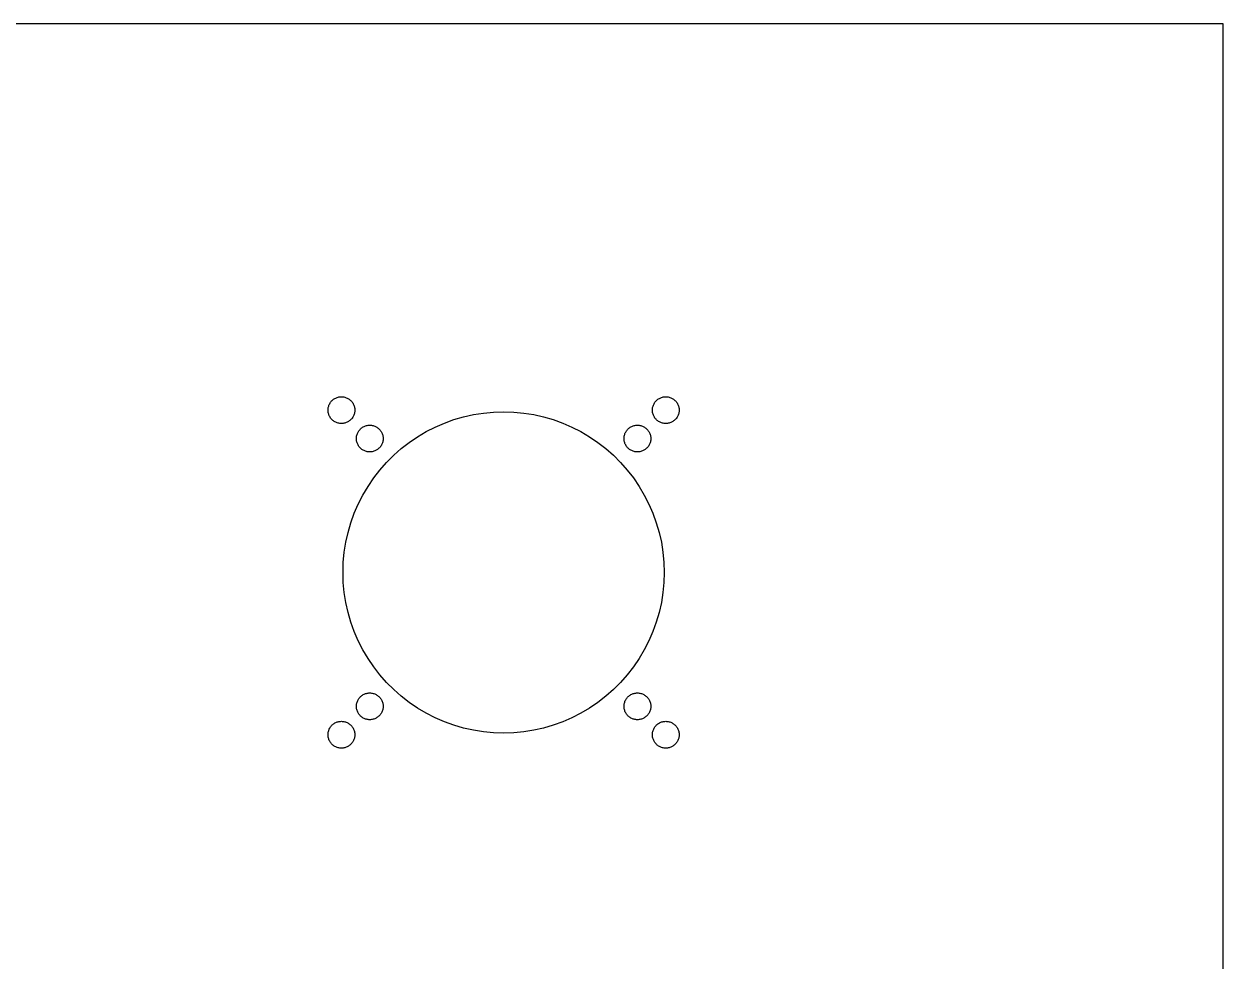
# Model space of a CAD drawing. Header units: metres. Extents: x 0 to 448, y 0 to 625.
# Drawn here: x 224 to 448, y 449.8 to 624.8 of the extents above; entities that cross this region are included whole.
import ezdxf

# ---------------------------------------------------------------- set-up
doc = ezdxf.new("R2010")
doc.units = ezdxf.units.M

msp = doc.modelspace()

# ---------------------------------------------------------------- linework, layer by layer
for p, q in [((448, 624.8), (0, 624.8)), ((448, 0), (448, 624.8)), ((280.844, 553.168), (280.879, 553.322)), ((280.879, 553.322), (280.922, 553.473)), ((280.922, 553.473), (280.976, 553.62)), ((280.976, 553.62), (281.038, 553.764)), ((281.038, 553.764), (281.109, 553.904)), ((281.109, 553.904), (281.189, 554.04)), ((281.189, 554.04), (281.277, 554.169)), ((281.277, 554.169), (281.374, 554.294)), ((281.374, 554.294), (281.478, 554.411)), ((281.478, 554.411), (281.589, 554.522)), ((281.589, 554.522), (281.706, 554.626)), ((281.706, 554.626), (281.831, 554.723)), ((281.831, 554.723), (281.96, 554.811)), ((281.96, 554.811), (282.096, 554.891)), ((282.096, 554.891), (282.236, 554.962)), ((282.236, 554.962), (282.38, 555.024)), ((282.38, 555.024), (282.527, 555.078)), ((282.527, 555.078), (282.678, 555.121)), ((282.678, 555.121), (282.832, 555.156)), ((282.832, 555.156), (282.987, 555.18)), ((282.987, 555.18), (283.143, 555.195)), ((283.143, 555.195), (283.3, 555.2)), ((283.3, 555.2), (283.457, 555.195)), ((283.457, 555.195), (283.613, 555.18)), ((283.613, 555.18), (283.768, 555.156)), ((283.768, 555.156), (283.922, 555.121)), ((283.922, 555.121), (284.073, 555.078)), ((284.073, 555.078), (284.22, 555.024)), ((284.22, 555.024), (284.364, 554.962)), ((284.364, 554.962), (284.504, 554.891)), ((284.504, 554.891), (284.64, 554.811)), ((284.64, 554.811), (284.769, 554.723)), ((284.769, 554.723), (284.894, 554.626)), ((284.894, 554.626), (285.011, 554.522)), ((285.011, 554.522), (285.122, 554.411)), ((285.122, 554.411), (285.226, 554.294)), ((285.226, 554.294), (285.323, 554.169)), ((285.323, 554.169), (285.411, 554.04)), ((285.411, 554.04), (285.491, 553.904)), ((285.491, 553.904), (285.562, 553.764)), ((285.562, 553.764), (285.624, 553.62)), ((285.624, 553.62), (285.678, 553.473)), ((285.678, 553.473), (285.721, 553.322)), ((285.721, 553.322), (285.756, 553.168)), ((341.444, 553.168), (341.479, 553.322)), ((341.479, 553.322), (341.522, 553.473)), ((341.522, 553.473), (341.576, 553.62)), ((341.576, 553.62), (341.638, 553.764)), ((341.638, 553.764), (341.709, 553.904)), ((341.709, 553.904), (341.789, 554.04)), ((341.789, 554.04), (341.877, 554.169)), ((341.877, 554.169), (341.974, 554.294)), ((341.974, 554.294), (342.078, 554.411)), ((342.078, 554.411), (342.189, 554.522)), ((342.189, 554.522), (342.306, 554.626)), ((342.306, 554.626), (342.431, 554.723)), ((342.431, 554.723), (342.56, 554.811)), ((342.56, 554.811), (342.696, 554.891)), ((342.696, 554.891), (342.836, 554.962)), ((342.836, 554.962), (342.98, 555.024)), ((342.98, 555.024), (343.127, 555.078)), ((343.127, 555.078), (343.278, 555.121)), ((343.278, 555.121), (343.432, 555.156)), ((343.432, 555.156), (343.587, 555.18)), ((343.587, 555.18), (343.743, 555.195)), ((343.743, 555.195), (343.9, 555.2)), ((343.9, 555.2), (344.057, 555.195)), ((344.057, 555.195), (344.213, 555.18)), ((344.213, 555.18), (344.368, 555.156)), ((344.368, 555.156), (344.522, 555.121)), ((344.522, 555.121), (344.673, 555.078)), ((344.673, 555.078), (344.82, 555.024)), ((344.82, 555.024), (344.964, 554.962)), ((344.964, 554.962), (345.104, 554.891)), ((345.104, 554.891), (345.24, 554.811)), ((345.24, 554.811), (345.369, 554.723)), ((345.369, 554.723), (345.494, 554.626)), ((345.494, 554.626), (345.611, 554.522)), ((345.611, 554.522), (345.722, 554.411)), ((345.722, 554.411), (345.826, 554.294)), ((345.826, 554.294), (345.923, 554.169)), ((345.923, 554.169), (346.011, 554.04)), ((346.011, 554.04), (346.091, 553.904)), ((346.091, 553.904), (346.162, 553.764)), ((346.162, 553.764), (346.224, 553.62)), ((346.224, 553.62), (346.278, 553.473)), ((346.278, 553.473), (346.321, 553.322)), ((346.321, 553.322), (346.356, 553.168)), ((280.8, 552.7), (280.805, 552.857)), ((280.805, 552.543), (280.8, 552.7)), ((280.805, 552.857), (280.82, 553.013)), ((280.82, 552.387), (280.805, 552.543)), ((280.82, 553.013), (280.844, 553.168)), ((280.844, 552.232), (280.82, 552.387)), ((280.879, 552.078), (280.844, 552.232)), ((280.922, 551.927), (280.879, 552.078)), ((280.976, 551.78), (280.922, 551.927)), ((281.038, 551.636), (280.976, 551.78)), ((281.109, 551.496), (281.038, 551.636)), ((281.189, 551.36), (281.109, 551.496)), ((281.277, 551.231), (281.189, 551.36)), ((281.374, 551.106), (281.277, 551.231)), ((281.478, 550.989), (281.374, 551.106)), ((285.226, 551.106), (285.122, 550.989)), ((285.323, 551.231), (285.226, 551.106)), ((285.411, 551.36), (285.323, 551.231)), ((285.491, 551.496), (285.411, 551.36)), ((285.562, 551.636), (285.491, 551.496)), ((285.624, 551.78), (285.562, 551.636)), ((285.678, 551.927), (285.624, 551.78)), ((285.721, 552.078), (285.678, 551.927)), ((285.756, 552.232), (285.721, 552.078)), ((285.756, 553.168), (285.78, 553.013)), ((285.78, 552.387), (285.756, 552.232)), ((285.78, 553.013), (285.795, 552.857)), ((285.795, 552.543), (285.78, 552.387)), ((285.795, 552.857), (285.8, 552.7)), ((285.8, 552.7), (285.795, 552.543)), ((304.329, 550.932), (306.139, 551.458)), ((306.139, 551.458), (307.979, 551.869)), ((307.979, 551.869), (309.84, 552.163)), ((309.84, 552.163), (311.716, 552.341)), ((311.716, 552.341), (313.6, 552.4)), ((313.6, 552.4), (315.484, 552.341)), ((315.484, 552.341), (317.36, 552.163)), ((317.36, 552.163), (319.221, 551.869)), ((319.221, 551.869), (321.061, 551.458)), ((321.061, 551.458), (322.871, 550.932)), ((341.4, 552.7), (341.405, 552.857)), ((341.405, 552.543), (341.4, 552.7)), ((341.405, 552.857), (341.42, 553.013)), ((341.42, 552.387), (341.405, 552.543)), ((341.42, 553.013), (341.444, 553.168)), ((341.444, 552.232), (341.42, 552.387)), ((341.479, 552.078), (341.444, 552.232)), ((341.522, 551.927), (341.479, 552.078)), ((341.576, 551.78), (341.522, 551.927)), ((341.638, 551.636), (341.576, 551.78)), ((341.709, 551.496), (341.638, 551.636)), ((341.789, 551.36), (341.709, 551.496)), ((341.877, 551.231), (341.789, 551.36)), ((341.974, 551.106), (341.877, 551.231)), ((342.078, 550.989), (341.974, 551.106)), ((345.826, 551.106), (345.722, 550.989)), ((345.923, 551.231), (345.826, 551.106)), ((346.011, 551.36), (345.923, 551.231)), ((346.091, 551.496), (346.011, 551.36)), ((346.162, 551.636), (346.091, 551.496)), ((346.224, 551.78), (346.162, 551.636)), ((346.278, 551.927), (346.224, 551.78)), ((346.321, 552.078), (346.278, 551.927)), ((346.356, 552.232), (346.321, 552.078)), ((346.356, 553.168), (346.38, 553.013)), ((346.38, 552.387), (346.356, 552.232)), ((346.38, 553.013), (346.395, 552.857)), ((346.395, 552.543), (346.38, 552.387)), ((346.395, 552.857), (346.4, 552.7)), ((346.4, 552.7), (346.395, 552.543)), ((281.589, 550.878), (281.478, 550.989)), ((281.706, 550.774), (281.589, 550.878)), ((281.831, 550.677), (281.706, 550.774)), ((281.96, 550.589), (281.831, 550.677)), ((282.096, 550.509), (281.96, 550.589)), ((282.236, 550.438), (282.096, 550.509)), ((282.38, 550.376), (282.236, 550.438)), ((282.527, 550.322), (282.38, 550.376)), ((282.678, 550.279), (282.527, 550.322)), ((282.832, 550.244), (282.678, 550.279)), ((282.987, 550.22), (282.832, 550.244)), ((283.143, 550.205), (282.987, 550.22)), ((283.3, 550.2), (283.143, 550.205)), ((283.457, 550.205), (283.3, 550.2)), ((283.613, 550.22), (283.457, 550.205)), ((283.768, 550.244), (283.613, 550.22)), ((283.922, 550.279), (283.768, 550.244)), ((284.073, 550.322), (283.922, 550.279)), ((284.22, 550.376), (284.073, 550.322)), ((284.364, 550.438), (284.22, 550.376)), ((284.504, 550.509), (284.364, 550.438)), ((284.64, 550.589), (284.504, 550.509)), ((284.769, 550.677), (284.64, 550.589)), ((284.894, 550.774), (284.769, 550.677)), ((285.011, 550.878), (284.894, 550.774)), ((285.122, 550.989), (285.011, 550.878)), ((286.489, 548.74), (286.577, 548.869)), ((286.577, 548.869), (286.674, 548.994)), ((286.674, 548.994), (286.778, 549.111)), ((286.778, 549.111), (286.889, 549.222)), ((286.889, 549.222), (287.006, 549.326)), ((287.006, 549.326), (287.131, 549.423)), ((287.131, 549.423), (287.26, 549.511)), ((287.26, 549.511), (287.396, 549.591)), ((287.396, 549.591), (287.536, 549.662)), ((287.536, 549.662), (287.68, 549.724)), ((287.68, 549.724), (287.827, 549.778)), ((287.827, 549.778), (287.978, 549.821)), ((287.978, 549.821), (288.132, 549.856)), ((288.132, 549.856), (288.287, 549.88)), ((288.287, 549.88), (288.443, 549.895)), ((288.443, 549.895), (288.6, 549.9)), ((288.6, 549.9), (288.757, 549.895)), ((288.757, 549.895), (288.913, 549.88)), ((288.913, 549.88), (289.068, 549.856)), ((289.068, 549.856), (289.222, 549.821)), ((289.222, 549.821), (289.373, 549.778)), ((289.373, 549.778), (289.52, 549.724)), ((289.52, 549.724), (289.664, 549.662)), ((289.664, 549.662), (289.804, 549.591)), ((289.804, 549.591), (289.94, 549.511)), ((289.94, 549.511), (290.069, 549.423)), ((290.069, 549.423), (290.194, 549.326)), ((290.194, 549.326), (290.311, 549.222)), ((290.311, 549.222), (290.422, 549.111)), ((290.422, 549.111), (290.526, 548.994)), ((290.526, 548.994), (290.623, 548.869)), ((290.623, 548.869), (290.711, 548.74)), ((299.147, 548.689), (300.827, 549.545)), ((300.827, 549.545), (302.556, 550.293)), ((302.556, 550.293), (304.329, 550.932)), ((322.871, 550.932), (324.644, 550.293)), ((324.644, 550.293), (326.373, 549.545)), ((326.373, 549.545), (328.053, 548.689)), ((336.489, 548.74), (336.577, 548.869)), ((336.577, 548.869), (336.674, 548.994)), ((336.674, 548.994), (336.778, 549.111)), ((336.778, 549.111), (336.889, 549.222)), ((336.889, 549.222), (337.006, 549.326)), ((337.006, 549.326), (337.131, 549.423)), ((337.131, 549.423), (337.26, 549.511)), ((337.26, 549.511), (337.396, 549.591)), ((337.396, 549.591), (337.536, 549.662)), ((337.536, 549.662), (337.68, 549.724)), ((337.68, 549.724), (337.827, 549.778)), ((337.827, 549.778), (337.978, 549.821)), ((337.978, 549.821), (338.132, 549.856)), ((338.132, 549.856), (338.287, 549.88)), ((338.287, 549.88), (338.443, 549.895)), ((338.443, 549.895), (338.6, 549.9)), ((338.6, 549.9), (338.757, 549.895)), ((338.757, 549.895), (338.913, 549.88)), ((338.913, 549.88), (339.068, 549.856)), ((339.068, 549.856), (339.222, 549.821)), ((339.222, 549.821), (339.373, 549.778)), ((339.373, 549.778), (339.52, 549.724)), ((339.52, 549.724), (339.664, 549.662)), ((339.664, 549.662), (339.804, 549.591)), ((339.804, 549.591), (339.94, 549.511)), ((339.94, 549.511), (340.069, 549.423)), ((340.069, 549.423), (340.194, 549.326)), ((340.194, 549.326), (340.311, 549.222)), ((340.311, 549.222), (340.422, 549.111)), ((340.422, 549.111), (340.526, 548.994)), ((340.526, 548.994), (340.623, 548.869)), ((340.623, 548.869), (340.711, 548.74)), ((342.189, 550.878), (342.078, 550.989)), ((342.306, 550.774), (342.189, 550.878)), ((342.431, 550.677), (342.306, 550.774)), ((342.56, 550.589), (342.431, 550.677)), ((342.696, 550.509), (342.56, 550.589)), ((342.836, 550.438), (342.696, 550.509)), ((342.98, 550.376), (342.836, 550.438)), ((343.127, 550.322), (342.98, 550.376)), ((343.278, 550.279), (343.127, 550.322)), ((343.432, 550.244), (343.278, 550.279)), ((343.587, 550.22), (343.432, 550.244)), ((343.743, 550.205), (343.587, 550.22)), ((343.9, 550.2), (343.743, 550.205)), ((344.057, 550.205), (343.9, 550.2)), ((344.213, 550.22), (344.057, 550.205)), ((344.368, 550.244), (344.213, 550.22)), ((344.522, 550.279), (344.368, 550.244)), ((344.673, 550.322), (344.522, 550.279)), ((344.82, 550.376), (344.673, 550.322)), ((344.964, 550.438), (344.82, 550.376)), ((345.104, 550.509), (344.964, 550.438)), ((345.24, 550.589), (345.104, 550.509)), ((345.369, 550.677), (345.24, 550.589)), ((345.494, 550.774), (345.369, 550.677)), ((345.611, 550.878), (345.494, 550.774)), ((345.722, 550.989), (345.611, 550.878)), ((286.1, 547.4), (286.105, 547.557)), ((286.105, 547.243), (286.1, 547.4)), ((286.105, 547.557), (286.12, 547.713)), ((286.12, 547.087), (286.105, 547.243)), ((286.12, 547.713), (286.144, 547.868)), ((286.144, 546.932), (286.12, 547.087)), ((286.144, 547.868), (286.179, 548.022)), ((286.179, 546.778), (286.144, 546.932)), ((286.179, 548.022), (286.222, 548.173)), ((286.222, 546.627), (286.179, 546.778)), ((286.222, 548.173), (286.276, 548.32)), ((286.276, 546.48), (286.222, 546.627)), ((286.276, 548.32), (286.338, 548.464)), ((286.338, 548.464), (286.409, 548.604)), ((286.409, 548.604), (286.489, 548.74)), ((290.711, 548.74), (290.791, 548.604)), ((290.791, 548.604), (290.862, 548.464)), ((290.862, 548.464), (290.924, 548.32)), ((290.924, 548.32), (290.978, 548.173)), ((290.978, 546.627), (290.924, 546.48)), ((290.978, 548.173), (291.021, 548.022)), ((291.021, 546.778), (290.978, 546.627)), ((291.021, 548.022), (291.056, 547.868)), ((291.056, 546.932), (291.021, 546.778)), ((291.056, 547.868), (291.08, 547.713)), ((291.08, 547.087), (291.056, 546.932)), ((291.08, 547.713), (291.095, 547.557)), ((291.095, 547.243), (291.08, 547.087)), ((291.095, 547.557), (291.1, 547.4)), ((291.1, 547.4), (291.095, 547.243)), ((294.477, 545.515), (295.966, 546.671)), ((295.966, 546.671), (297.525, 547.73)), ((297.525, 547.73), (299.147, 548.689)), ((328.053, 548.689), (329.675, 547.73)), ((329.675, 547.73), (331.234, 546.671)), ((331.234, 546.671), (332.723, 545.515)), ((336.1, 547.4), (336.105, 547.557)), ((336.105, 547.243), (336.1, 547.4)), ((336.105, 547.557), (336.12, 547.713)), ((336.12, 547.087), (336.105, 547.243)), ((336.12, 547.713), (336.144, 547.868)), ((336.144, 546.932), (336.12, 547.087)), ((336.144, 547.868), (336.179, 548.022)), ((336.179, 546.778), (336.144, 546.932)), ((336.179, 548.022), (336.222, 548.173)), ((336.222, 546.627), (336.179, 546.778)), ((336.222, 548.173), (336.276, 548.32)), ((336.276, 546.48), (336.222, 546.627)), ((336.276, 548.32), (336.338, 548.464)), ((336.338, 548.464), (336.409, 548.604)), ((336.409, 548.604), (336.489, 548.74)), ((340.711, 548.74), (340.791, 548.604)), ((340.791, 548.604), (340.862, 548.464)), ((340.862, 548.464), (340.924, 548.32)), ((340.924, 548.32), (340.978, 548.173)), ((340.978, 546.627), (340.924, 546.48)), ((340.978, 548.173), (341.021, 548.022)), ((341.021, 546.778), (340.978, 546.627)), ((341.021, 548.022), (341.056, 547.868)), ((341.056, 546.932), (341.021, 546.778)), ((341.056, 547.868), (341.08, 547.713)), ((341.08, 547.087), (341.056, 546.932)), ((341.08, 547.713), (341.095, 547.557)), ((341.095, 547.243), (341.08, 547.087)), ((341.095, 547.557), (341.1, 547.4)), ((341.1, 547.4), (341.095, 547.243)), ((286.338, 546.336), (286.276, 546.48)), ((286.409, 546.196), (286.338, 546.336)), ((286.489, 546.06), (286.409, 546.196)), ((286.577, 545.931), (286.489, 546.06)), ((286.674, 545.806), (286.577, 545.931)), ((286.778, 545.689), (286.674, 545.806)), ((286.889, 545.578), (286.778, 545.689)), ((287.006, 545.474), (286.889, 545.578)), ((287.131, 545.377), (287.006, 545.474)), ((287.26, 545.289), (287.131, 545.377)), ((287.396, 545.209), (287.26, 545.289)), ((287.536, 545.138), (287.396, 545.209)), ((287.68, 545.076), (287.536, 545.138)), ((287.827, 545.022), (287.68, 545.076)), ((287.978, 544.979), (287.827, 545.022)), ((288.132, 544.944), (287.978, 544.979)), ((288.287, 544.92), (288.132, 544.944)), ((288.443, 544.905), (288.287, 544.92)), ((288.6, 544.9), (288.443, 544.905)), ((288.757, 544.905), (288.6, 544.9)), ((288.913, 544.92), (288.757, 544.905)), ((289.068, 544.944), (288.913, 544.92)), ((289.222, 544.979), (289.068, 544.944)), ((289.373, 545.022), (289.222, 544.979)), ((289.52, 545.076), (289.373, 545.022)), ((289.664, 545.138), (289.52, 545.076)), ((289.804, 545.209), (289.664, 545.138)), ((289.94, 545.289), (289.804, 545.209)), ((290.069, 545.377), (289.94, 545.289)), ((290.194, 545.474), (290.069, 545.377)), ((290.311, 545.578), (290.194, 545.474)), ((290.422, 545.689), (290.311, 545.578)), ((290.526, 545.806), (290.422, 545.689)), ((290.623, 545.931), (290.526, 545.806)), ((290.711, 546.06), (290.623, 545.931)), ((290.791, 546.196), (290.711, 546.06)), ((290.862, 546.336), (290.791, 546.196)), ((290.924, 546.48), (290.862, 546.336)), ((293.064, 544.269), (294.477, 545.515)), ((332.723, 545.515), (334.136, 544.269)), ((336.338, 546.336), (336.276, 546.48)), ((336.409, 546.196), (336.338, 546.336)), ((336.489, 546.06), (336.409, 546.196)), ((336.577, 545.931), (336.489, 546.06)), ((336.674, 545.806), (336.577, 545.931)), ((336.778, 545.689), (336.674, 545.806)), ((336.889, 545.578), (336.778, 545.689)), ((337.006, 545.474), (336.889, 545.578)), ((337.131, 545.377), (337.006, 545.474)), ((337.26, 545.289), (337.131, 545.377)), ((337.396, 545.209), (337.26, 545.289)), ((337.536, 545.138), (337.396, 545.209)), ((337.68, 545.076), (337.536, 545.138)), ((337.827, 545.022), (337.68, 545.076)), ((337.978, 544.979), (337.827, 545.022)), ((338.132, 544.944), (337.978, 544.979)), ((338.287, 544.92), (338.132, 544.944)), ((338.443, 544.905), (338.287, 544.92)), ((338.6, 544.9), (338.443, 544.905)), ((338.757, 544.905), (338.6, 544.9)), ((338.913, 544.92), (338.757, 544.905)), ((339.068, 544.944), (338.913, 544.92)), ((339.222, 544.979), (339.068, 544.944)), ((339.373, 545.022), (339.222, 544.979)), ((339.52, 545.076), (339.373, 545.022)), ((339.664, 545.138), (339.52, 545.076)), ((339.804, 545.209), (339.664, 545.138)), ((339.94, 545.289), (339.804, 545.209)), ((340.069, 545.377), (339.94, 545.289)), ((340.194, 545.474), (340.069, 545.377)), ((340.311, 545.578), (340.194, 545.474)), ((340.422, 545.689), (340.311, 545.578)), ((340.526, 545.806), (340.422, 545.689)), ((340.623, 545.931), (340.526, 545.806)), ((340.711, 546.06), (340.623, 545.931)), ((340.791, 546.196), (340.711, 546.06)), ((340.862, 546.336), (340.791, 546.196)), ((340.924, 546.48), (340.862, 546.336)), ((290.485, 541.523), (291.731, 542.936)), ((291.731, 542.936), (293.064, 544.269)), ((334.136, 544.269), (335.469, 542.936)), ((335.469, 542.936), (336.715, 541.523)), ((288.27, 538.475), (289.329, 540.034)), ((289.329, 540.034), (290.485, 541.523)), ((336.715, 541.523), (337.871, 540.034)), ((337.871, 540.034), (338.93, 538.475)), ((287.311, 536.853), (288.27, 538.475)), ((338.93, 538.475), (339.889, 536.853)), ((286.455, 535.173), (287.311, 536.853)), ((339.889, 536.853), (340.745, 535.173)), ((285.068, 531.671), (285.707, 533.444)), ((285.707, 533.444), (286.455, 535.173)), ((340.745, 535.173), (341.493, 533.444)), ((341.493, 533.444), (342.132, 531.671)), ((284.543, 529.861), (285.068, 531.671)), ((342.132, 531.671), (342.658, 529.861)), ((284.131, 528.021), (284.543, 529.861)), ((342.658, 529.861), (343.069, 528.021)), ((283.837, 526.16), (284.131, 528.021)), ((343.069, 528.021), (343.363, 526.16)), ((283.6, 522.4), (283.659, 524.284)), ((283.659, 524.284), (283.837, 526.16)), ((343.363, 526.16), (343.541, 524.284)), ((343.541, 524.284), (343.6, 522.4)), ((283.659, 520.516), (283.6, 522.4)), ((343.6, 522.4), (343.541, 520.516)), ((283.837, 518.64), (283.659, 520.516)), ((343.541, 520.516), (343.363, 518.64)), ((284.131, 516.779), (283.837, 518.64)), ((343.363, 518.64), (343.069, 516.779)), ((284.543, 514.939), (284.131, 516.779)), ((343.069, 516.779), (342.658, 514.939)), ((285.068, 513.13), (284.543, 514.939)), ((285.707, 511.356), (285.068, 513.13)), ((342.132, 513.13), (341.493, 511.356)), ((342.658, 514.939), (342.132, 513.13)), ((286.455, 509.627), (285.707, 511.356)), ((341.493, 511.356), (340.745, 509.627)), ((287.311, 507.947), (286.455, 509.627)), ((340.745, 509.627), (339.889, 507.947)), ((288.27, 506.325), (287.311, 507.947)), ((289.329, 504.766), (288.27, 506.325)), ((338.93, 506.325), (337.871, 504.766)), ((339.889, 507.947), (338.93, 506.325)), ((290.485, 503.277), (289.329, 504.766)), ((337.871, 504.766), (336.715, 503.277)), ((291.731, 501.864), (290.485, 503.277)), ((293.064, 500.531), (291.731, 501.864)), ((335.469, 501.864), (334.136, 500.531)), ((336.715, 503.277), (335.469, 501.864)), ((287.26, 499.511), (287.396, 499.591)), ((287.396, 499.591), (287.536, 499.662)), ((287.536, 499.662), (287.68, 499.724)), ((287.68, 499.724), (287.827, 499.778)), ((287.827, 499.778), (287.978, 499.821)), ((287.978, 499.821), (288.132, 499.856)), ((288.132, 499.856), (288.287, 499.88)), ((288.287, 499.88), (288.443, 499.895)), ((288.443, 499.895), (288.6, 499.9)), ((288.6, 499.9), (288.757, 499.895)), ((288.757, 499.895), (288.913, 499.88)), ((288.913, 499.88), (289.068, 499.856)), ((289.068, 499.856), (289.222, 499.821)), ((289.222, 499.821), (289.373, 499.778)), ((289.373, 499.778), (289.52, 499.724)), ((289.52, 499.724), (289.664, 499.662)), ((289.664, 499.662), (289.804, 499.591)), ((289.804, 499.591), (289.94, 499.511)), ((294.477, 499.285), (293.064, 500.531)), ((334.136, 500.531), (332.723, 499.285)), ((337.26, 499.511), (337.396, 499.591)), ((337.396, 499.591), (337.536, 499.662)), ((337.536, 499.662), (337.68, 499.724)), ((337.68, 499.724), (337.827, 499.778)), ((337.827, 499.778), (337.978, 499.821)), ((337.978, 499.821), (338.132, 499.856)), ((338.132, 499.856), (338.287, 499.88)), ((338.287, 499.88), (338.443, 499.895)), ((338.443, 499.895), (338.6, 499.9)), ((338.6, 499.9), (338.757, 499.895)), ((338.757, 499.895), (338.913, 499.88)), ((338.913, 499.88), (339.068, 499.856)), ((339.068, 499.856), (339.222, 499.821)), ((339.222, 499.821), (339.373, 499.778)), ((339.373, 499.778), (339.52, 499.724)), ((339.52, 499.724), (339.664, 499.662)), ((339.664, 499.662), (339.804, 499.591)), ((339.804, 499.591), (339.94, 499.511)), ((286.1, 497.4), (286.105, 497.557)), ((286.105, 497.243), (286.1, 497.4)), ((286.105, 497.557), (286.12, 497.713)), ((286.12, 497.713), (286.144, 497.868)), ((286.144, 497.868), (286.179, 498.022)), ((286.179, 498.022), (286.222, 498.173)), ((286.222, 498.173), (286.276, 498.32)), ((286.276, 498.32), (286.338, 498.464)), ((286.338, 498.464), (286.409, 498.604)), ((286.409, 498.604), (286.489, 498.74)), ((286.489, 498.74), (286.577, 498.869)), ((286.577, 498.869), (286.674, 498.994)), ((286.674, 498.994), (286.778, 499.111)), ((286.778, 499.111), (286.889, 499.222)), ((286.889, 499.222), (287.006, 499.326)), ((287.006, 499.326), (287.131, 499.423)), ((287.131, 499.423), (287.26, 499.511)), ((289.94, 499.511), (290.069, 499.423)), ((290.069, 499.423), (290.194, 499.326)), ((290.194, 499.326), (290.311, 499.222)), ((290.311, 499.222), (290.422, 499.111)), ((290.422, 499.111), (290.526, 498.994)), ((290.526, 498.994), (290.623, 498.869)), ((290.623, 498.869), (290.711, 498.74)), ((290.711, 498.74), (290.791, 498.604)), ((290.791, 498.604), (290.862, 498.464)), ((290.862, 498.464), (290.924, 498.32)), ((290.924, 498.32), (290.978, 498.173)), ((290.978, 498.173), (291.021, 498.022)), ((291.021, 498.022), (291.056, 497.868)), ((291.056, 497.868), (291.08, 497.713)), ((291.08, 497.713), (291.095, 497.557)), ((291.095, 497.557), (291.1, 497.4)), ((291.1, 497.4), (291.095, 497.243)), ((295.966, 498.129), (294.477, 499.285)), ((297.525, 497.07), (295.966, 498.129)), ((331.234, 498.129), (329.675, 497.07)), ((332.723, 499.285), (331.234, 498.129)), ((336.1, 497.4), (336.105, 497.557)), ((336.105, 497.243), (336.1, 497.4)), ((336.105, 497.557), (336.12, 497.713)), ((336.12, 497.713), (336.144, 497.868)), ((336.144, 497.868), (336.179, 498.022)), ((336.179, 498.022), (336.222, 498.173)), ((336.222, 498.173), (336.276, 498.32)), ((336.276, 498.32), (336.338, 498.464)), ((336.338, 498.464), (336.409, 498.604)), ((336.409, 498.604), (336.489, 498.74)), ((336.489, 498.74), (336.577, 498.869)), ((336.577, 498.869), (336.674, 498.994)), ((336.674, 498.994), (336.778, 499.111)), ((336.778, 499.111), (336.889, 499.222)), ((336.889, 499.222), (337.006, 499.326)), ((337.006, 499.326), (337.131, 499.423)), ((337.131, 499.423), (337.26, 499.511)), ((339.94, 499.511), (340.069, 499.423)), ((340.069, 499.423), (340.194, 499.326)), ((340.194, 499.326), (340.311, 499.222)), ((340.311, 499.222), (340.422, 499.111)), ((340.422, 499.111), (340.526, 498.994)), ((340.526, 498.994), (340.623, 498.869)), ((340.623, 498.869), (340.711, 498.74)), ((340.711, 498.74), (340.791, 498.604)), ((340.791, 498.604), (340.862, 498.464)), ((340.862, 498.464), (340.924, 498.32)), ((340.924, 498.32), (340.978, 498.173)), ((340.978, 498.173), (341.021, 498.022)), ((341.021, 498.022), (341.056, 497.868)), ((341.056, 497.868), (341.08, 497.713)), ((341.08, 497.713), (341.095, 497.557)), ((341.095, 497.557), (341.1, 497.4)), ((341.1, 497.4), (341.095, 497.243)), ((286.12, 497.087), (286.105, 497.243)), ((286.144, 496.932), (286.12, 497.087)), ((286.179, 496.778), (286.144, 496.932)), ((286.222, 496.627), (286.179, 496.778)), ((286.276, 496.48), (286.222, 496.627)), ((286.338, 496.336), (286.276, 496.48)), ((286.409, 496.196), (286.338, 496.336)), ((286.489, 496.06), (286.409, 496.196)), ((286.577, 495.931), (286.489, 496.06)), ((286.674, 495.806), (286.577, 495.931)), ((286.778, 495.689), (286.674, 495.806)), ((286.889, 495.578), (286.778, 495.689)), ((287.006, 495.474), (286.889, 495.578)), ((287.131, 495.377), (287.006, 495.474)), ((287.26, 495.289), (287.131, 495.377)), ((287.396, 495.209), (287.26, 495.289)), ((287.536, 495.138), (287.396, 495.209)), ((287.68, 495.076), (287.536, 495.138)), ((287.827, 495.022), (287.68, 495.076)), ((289.52, 495.076), (289.373, 495.022)), ((289.664, 495.138), (289.52, 495.076)), ((289.804, 495.209), (289.664, 495.138)), ((289.94, 495.289), (289.804, 495.209)), ((290.069, 495.377), (289.94, 495.289)), ((290.194, 495.474), (290.069, 495.377)), ((290.311, 495.578), (290.194, 495.474)), ((290.422, 495.689), (290.311, 495.578)), ((290.526, 495.806), (290.422, 495.689)), ((290.623, 495.931), (290.526, 495.806)), ((290.711, 496.06), (290.623, 495.931)), ((290.791, 496.196), (290.711, 496.06)), ((290.862, 496.336), (290.791, 496.196)), ((290.924, 496.48), (290.862, 496.336)), ((290.978, 496.627), (290.924, 496.48)), ((291.021, 496.778), (290.978, 496.627)), ((291.056, 496.932), (291.021, 496.778)), ((291.08, 497.087), (291.056, 496.932)), ((291.095, 497.243), (291.08, 497.087)), ((299.147, 496.111), (297.525, 497.07)), ((300.827, 495.255), (299.147, 496.111)), ((302.556, 494.507), (300.827, 495.255)), ((326.373, 495.255), (324.644, 494.507)), ((328.053, 496.111), (326.373, 495.255)), ((329.675, 497.07), (328.053, 496.111)), ((336.12, 497.087), (336.105, 497.243)), ((336.144, 496.932), (336.12, 497.087)), ((336.179, 496.778), (336.144, 496.932)), ((336.222, 496.627), (336.179, 496.778)), ((336.276, 496.48), (336.222, 496.627)), ((336.338, 496.336), (336.276, 496.48)), ((336.409, 496.196), (336.338, 496.336)), ((336.489, 496.06), (336.409, 496.196)), ((336.577, 495.931), (336.489, 496.06)), ((336.674, 495.806), (336.577, 495.931)), ((336.778, 495.689), (336.674, 495.806)), ((336.889, 495.578), (336.778, 495.689)), ((337.006, 495.474), (336.889, 495.578)), ((337.131, 495.377), (337.006, 495.474)), ((337.26, 495.289), (337.131, 495.377)), ((337.396, 495.209), (337.26, 495.289)), ((337.536, 495.138), (337.396, 495.209)), ((337.68, 495.076), (337.536, 495.138)), ((337.827, 495.022), (337.68, 495.076)), ((339.52, 495.076), (339.373, 495.022)), ((339.664, 495.138), (339.52, 495.076)), ((339.804, 495.209), (339.664, 495.138)), ((339.94, 495.289), (339.804, 495.209)), ((340.069, 495.377), (339.94, 495.289)), ((340.194, 495.474), (340.069, 495.377)), ((340.311, 495.578), (340.194, 495.474)), ((340.422, 495.689), (340.311, 495.578)), ((340.526, 495.806), (340.422, 495.689)), ((340.623, 495.931), (340.526, 495.806)), ((340.711, 496.06), (340.623, 495.931)), ((340.791, 496.196), (340.711, 496.06)), ((340.862, 496.336), (340.791, 496.196)), ((340.924, 496.48), (340.862, 496.336)), ((340.978, 496.627), (340.924, 496.48)), ((341.021, 496.778), (340.978, 496.627)), ((341.056, 496.932), (341.021, 496.778)), ((341.08, 497.087), (341.056, 496.932)), ((341.095, 497.243), (341.08, 497.087)), ((280.879, 492.722), (280.922, 492.873)), ((280.922, 492.873), (280.976, 493.02)), ((280.976, 493.02), (281.038, 493.164)), ((281.038, 493.164), (281.109, 493.304)), ((281.109, 493.304), (281.189, 493.44)), ((281.189, 493.44), (281.277, 493.569)), ((281.277, 493.569), (281.374, 493.694)), ((281.374, 493.694), (281.478, 493.811)), ((281.478, 493.811), (281.589, 493.922)), ((281.589, 493.922), (281.706, 494.026)), ((281.706, 494.026), (281.831, 494.123)), ((281.831, 494.123), (281.96, 494.211)), ((281.96, 494.211), (282.096, 494.291)), ((282.096, 494.291), (282.236, 494.362)), ((282.236, 494.362), (282.38, 494.424)), ((282.38, 494.424), (282.527, 494.478)), ((282.527, 494.478), (282.678, 494.521)), ((282.678, 494.521), (282.832, 494.556)), ((282.832, 494.556), (282.987, 494.58)), ((282.987, 494.58), (283.143, 494.595)), ((283.143, 494.595), (283.3, 494.6)), ((283.3, 494.6), (283.457, 494.595)), ((283.457, 494.595), (283.613, 494.58)), ((283.613, 494.58), (283.768, 494.556)), ((283.768, 494.556), (283.922, 494.521)), ((283.922, 494.521), (284.073, 494.478)), ((284.073, 494.478), (284.22, 494.424)), ((284.22, 494.424), (284.364, 494.362)), ((284.364, 494.362), (284.504, 494.291)), ((284.504, 494.291), (284.64, 494.211)), ((284.64, 494.211), (284.769, 494.123)), ((284.769, 494.123), (284.894, 494.026)), ((284.894, 494.026), (285.011, 493.922)), ((285.011, 493.922), (285.122, 493.811)), ((285.122, 493.811), (285.226, 493.694)), ((285.226, 493.694), (285.323, 493.569)), ((285.323, 493.569), (285.411, 493.44)), ((285.411, 493.44), (285.491, 493.304)), ((285.491, 493.304), (285.562, 493.164)), ((285.562, 493.164), (285.624, 493.02)), ((285.624, 493.02), (285.678, 492.873)), ((285.678, 492.873), (285.721, 492.722)), ((287.978, 494.979), (287.827, 495.022)), ((288.132, 494.944), (287.978, 494.979)), ((288.287, 494.92), (288.132, 494.944)), ((288.443, 494.905), (288.287, 494.92)), ((288.6, 494.9), (288.443, 494.905)), ((288.757, 494.905), (288.6, 494.9)), ((288.913, 494.92), (288.757, 494.905)), ((289.068, 494.944), (288.913, 494.92)), ((289.222, 494.979), (289.068, 494.944)), ((289.373, 495.022), (289.222, 494.979)), ((304.329, 493.868), (302.556, 494.507)), ((306.139, 493.342), (304.329, 493.868)), ((307.979, 492.931), (306.139, 493.342)), ((309.84, 492.637), (307.979, 492.931)), ((319.221, 492.931), (317.36, 492.637)), ((321.061, 493.342), (319.221, 492.931)), ((322.871, 493.868), (321.061, 493.342)), ((324.644, 494.507), (322.871, 493.868)), ((337.978, 494.979), (337.827, 495.022)), ((338.132, 494.944), (337.978, 494.979)), ((338.287, 494.92), (338.132, 494.944)), ((338.443, 494.905), (338.287, 494.92)), ((338.6, 494.9), (338.443, 494.905)), ((338.757, 494.905), (338.6, 494.9)), ((338.913, 494.92), (338.757, 494.905)), ((339.068, 494.944), (338.913, 494.92)), ((339.222, 494.979), (339.068, 494.944)), ((339.373, 495.022), (339.222, 494.979)), ((341.479, 492.722), (341.522, 492.873)), ((341.522, 492.873), (341.576, 493.02)), ((341.576, 493.02), (341.638, 493.164)), ((341.638, 493.164), (341.709, 493.304)), ((341.709, 493.304), (341.789, 493.44)), ((341.789, 493.44), (341.877, 493.569)), ((341.877, 493.569), (341.974, 493.694)), ((341.974, 493.694), (342.078, 493.811)), ((342.078, 493.811), (342.189, 493.922)), ((342.189, 493.922), (342.306, 494.026)), ((342.306, 494.026), (342.431, 494.123)), ((342.431, 494.123), (342.56, 494.211)), ((342.56, 494.211), (342.696, 494.291)), ((342.696, 494.291), (342.836, 494.362)), ((342.836, 494.362), (342.98, 494.424)), ((342.98, 494.424), (343.127, 494.478)), ((343.127, 494.478), (343.278, 494.521)), ((343.278, 494.521), (343.432, 494.556)), ((343.432, 494.556), (343.587, 494.58)), ((343.587, 494.58), (343.743, 494.595)), ((343.743, 494.595), (343.9, 494.6)), ((343.9, 494.6), (344.057, 494.595)), ((344.057, 494.595), (344.213, 494.58)), ((344.213, 494.58), (344.368, 494.556)), ((344.368, 494.556), (344.522, 494.521)), ((344.522, 494.521), (344.673, 494.478)), ((344.673, 494.478), (344.82, 494.424)), ((344.82, 494.424), (344.964, 494.362)), ((344.964, 494.362), (345.104, 494.291)), ((345.104, 494.291), (345.24, 494.211)), ((345.24, 494.211), (345.369, 494.123)), ((345.369, 494.123), (345.494, 494.026)), ((345.494, 494.026), (345.611, 493.922)), ((345.611, 493.922), (345.722, 493.811)), ((345.722, 493.811), (345.826, 493.694)), ((345.826, 493.694), (345.923, 493.569)), ((345.923, 493.569), (346.011, 493.44)), ((346.011, 493.44), (346.091, 493.304)), ((346.091, 493.304), (346.162, 493.164)), ((346.162, 493.164), (346.224, 493.02)), ((346.224, 493.02), (346.278, 492.873)), ((346.278, 492.873), (346.321, 492.722)), ((280.8, 492.1), (280.805, 492.257)), ((280.805, 491.943), (280.8, 492.1)), ((280.805, 492.257), (280.82, 492.413)), ((280.82, 491.787), (280.805, 491.943)), ((280.82, 492.413), (280.844, 492.568)), ((280.844, 491.632), (280.82, 491.787)), ((280.844, 492.568), (280.879, 492.722)), ((280.879, 491.478), (280.844, 491.632)), ((280.922, 491.327), (280.879, 491.478)), ((280.976, 491.18), (280.922, 491.327)), ((281.038, 491.036), (280.976, 491.18)), ((281.109, 490.896), (281.038, 491.036)), ((281.189, 490.76), (281.109, 490.896)), ((281.277, 490.631), (281.189, 490.76)), ((281.374, 490.506), (281.277, 490.631)), ((285.323, 490.631), (285.226, 490.506)), ((285.411, 490.76), (285.323, 490.631)), ((285.491, 490.896), (285.411, 490.76)), ((285.562, 491.036), (285.491, 490.896)), ((285.624, 491.18), (285.562, 491.036)), ((285.678, 491.327), (285.624, 491.18)), ((285.721, 491.478), (285.678, 491.327)), ((285.721, 492.722), (285.756, 492.568)), ((285.756, 491.632), (285.721, 491.478)), ((285.756, 492.568), (285.78, 492.413)), ((285.78, 491.787), (285.756, 491.632)), ((285.78, 492.413), (285.795, 492.257)), ((285.795, 491.943), (285.78, 491.787)), ((285.795, 492.257), (285.8, 492.1)), ((285.8, 492.1), (285.795, 491.943)), ((311.716, 492.459), (309.84, 492.637)), ((313.6, 492.4), (311.716, 492.459)), ((315.484, 492.459), (313.6, 492.4)), ((317.36, 492.637), (315.484, 492.459)), ((341.4, 492.1), (341.405, 492.257)), ((341.405, 491.943), (341.4, 492.1)), ((341.405, 492.257), (341.42, 492.413)), ((341.42, 491.787), (341.405, 491.943)), ((341.42, 492.413), (341.444, 492.568)), ((341.444, 491.632), (341.42, 491.787)), ((341.444, 492.568), (341.479, 492.722)), ((341.479, 491.478), (341.444, 491.632)), ((341.522, 491.327), (341.479, 491.478)), ((341.576, 491.18), (341.522, 491.327)), ((341.638, 491.036), (341.576, 491.18)), ((341.709, 490.896), (341.638, 491.036)), ((341.789, 490.76), (341.709, 490.896)), ((341.877, 490.631), (341.789, 490.76)), ((341.974, 490.506), (341.877, 490.631)), ((345.923, 490.631), (345.826, 490.506)), ((346.011, 490.76), (345.923, 490.631)), ((346.091, 490.896), (346.011, 490.76)), ((346.162, 491.036), (346.091, 490.896)), ((346.224, 491.18), (346.162, 491.036)), ((346.278, 491.327), (346.224, 491.18)), ((346.321, 491.478), (346.278, 491.327)), ((346.321, 492.722), (346.356, 492.568)), ((346.356, 491.632), (346.321, 491.478)), ((346.356, 492.568), (346.38, 492.413)), ((346.38, 491.787), (346.356, 491.632)), ((346.38, 492.413), (346.395, 492.257)), ((346.395, 491.943), (346.38, 491.787)), ((346.395, 492.257), (346.4, 492.1)), ((346.4, 492.1), (346.395, 491.943)), ((281.478, 490.389), (281.374, 490.506)), ((281.589, 490.278), (281.478, 490.389)), ((281.706, 490.174), (281.589, 490.278)), ((281.831, 490.077), (281.706, 490.174)), ((281.96, 489.989), (281.831, 490.077)), ((282.096, 489.909), (281.96, 489.989)), ((282.236, 489.838), (282.096, 489.909)), ((282.38, 489.776), (282.236, 489.838)), ((282.527, 489.722), (282.38, 489.776)), ((282.678, 489.679), (282.527, 489.722)), ((282.832, 489.644), (282.678, 489.679)), ((282.987, 489.62), (282.832, 489.644)), ((283.143, 489.605), (282.987, 489.62)), ((283.3, 489.6), (283.143, 489.605)), ((283.457, 489.605), (283.3, 489.6)), ((283.613, 489.62), (283.457, 489.605)), ((283.768, 489.644), (283.613, 489.62)), ((283.922, 489.679), (283.768, 489.644)), ((284.073, 489.722), (283.922, 489.679)), ((284.22, 489.776), (284.073, 489.722)), ((284.364, 489.838), (284.22, 489.776)), ((284.504, 489.909), (284.364, 489.838)), ((284.64, 489.989), (284.504, 489.909)), ((284.769, 490.077), (284.64, 489.989)), ((284.894, 490.174), (284.769, 490.077)), ((285.011, 490.278), (284.894, 490.174)), ((285.122, 490.389), (285.011, 490.278)), ((285.226, 490.506), (285.122, 490.389)), ((342.078, 490.389), (341.974, 490.506)), ((342.189, 490.278), (342.078, 490.389)), ((342.306, 490.174), (342.189, 490.278)), ((342.431, 490.077), (342.306, 490.174)), ((342.56, 489.989), (342.431, 490.077)), ((342.696, 489.909), (342.56, 489.989)), ((342.836, 489.838), (342.696, 489.909)), ((342.98, 489.776), (342.836, 489.838)), ((343.127, 489.722), (342.98, 489.776)), ((343.278, 489.679), (343.127, 489.722)), ((343.432, 489.644), (343.278, 489.679)), ((343.587, 489.62), (343.432, 489.644)), ((343.743, 489.605), (343.587, 489.62)), ((343.9, 489.6), (343.743, 489.605)), ((344.057, 489.605), (343.9, 489.6)), ((344.213, 489.62), (344.057, 489.605)), ((344.368, 489.644), (344.213, 489.62)), ((344.522, 489.679), (344.368, 489.644)), ((344.673, 489.722), (344.522, 489.679)), ((344.82, 489.776), (344.673, 489.722)), ((344.964, 489.838), (344.82, 489.776)), ((345.104, 489.909), (344.964, 489.838)), ((345.24, 489.989), (345.104, 489.909)), ((345.369, 490.077), (345.24, 489.989)), ((345.494, 490.174), (345.369, 490.077)), ((345.611, 490.278), (345.494, 490.174)), ((345.722, 490.389), (345.611, 490.278)), ((345.826, 490.506), (345.722, 490.389))]:
    msp.add_line(p, q)

doc.saveas('drawing.dxf')
